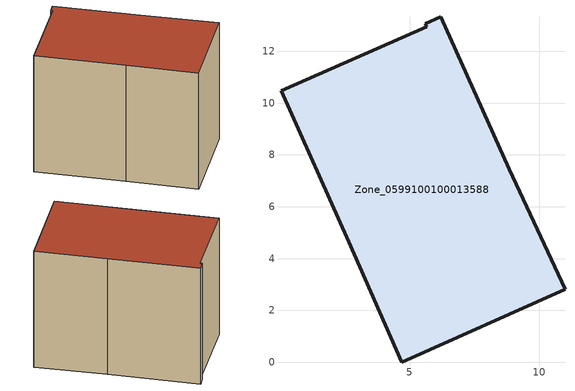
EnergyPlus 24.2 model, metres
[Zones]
Zone_0599100100013588
 floor ground (C_G): 0.04,10.47 5.67,12.94 5.6,13.07 6.2,13.33 8.85,7.44 11,2.81 4.7,0 2.66,4.65 z0
 wall outside (C_F): 2.66,4.65 4.7,0 11,2.81 8.85,7.44 6.2,13.33 5.6,13.07 5.67,12.94 0.04,10.47 2.66,4.65 z0:9.15
 roof outside (C_R): 5.67,12.94 0.04,10.47 2.66,4.65 4.7,0 11,2.81 8.85,7.44 6.2,13.33 5.6,13.07 z9.15
[BUILDING]
Pand.0599100100013588: North Axis=0; Terrain=City; Loads Convergence Tolerance Value=0.04; Temperature Convergence Tolerance Value=0.4; Solar Distribution=FullExterior; Maximum Number of Warmup Days=25; Minimum Number of Warmup Days=1
[Site:Location]
Rotterdam.The.Hague.AP_ZH_NLD Design_Conditions: Latitude=51.96; Longitude=4.45; Time Zone=1; Elevation=-4.5
[SITE:GROUNDTEMPERATURE:BUILDINGSURFACE]
18, 18, 18, 18, 18, 18, 18, 18, 18, 18, 18, 18
[MATERIAL] Thermal Absorptance=0.9; Solar Absorptance=0.7; Visible Absorptance=0.7
Name | Roughness | Thickness | Conductivity | Density | Specific Heat
G.TI.2015-2018 | MediumSmooth | 0.15 | 0.0428571 | 540 | 1210
F.TI.2015-2018 | Rough | 0.3 | 0.0666667 | 1920 | 840
R.TI.2015-2018 | MediumRough | 0.2 | 0.0333333 | 1500 | 1000
[CONSTRUCTION]
C_G: G.TI.2015-2018
C_F: F.TI.2015-2018
C_R: R.TI.2015-2018
[ZONE]
Zone_0599100100013588: Type=1; Multiplier=1; Ceiling Height=Autocalculate; Volume=Autocalculate; Floor Area=autocalculate; Part of Total Floor Area=Yes
[ZONEINFILTRATION:DESIGNFLOWRATE]
Infil_Zone_0599100100013588: Zone or ZoneList or Space or SpaceList=Zone_0599100100013588; Schedule=AlwaysOn; Design Flow Rate Calculation Method=Flow/Area; Flow Rate per Floor Area=0.0015; Constant Term Coefficient=1; Temperature Term Coefficient=0; Velocity Term Coefficient=0; Velocity Squared Term Coefficient=0
[HVACTEMPLATE:ZONE:IDEALLOADSAIRSYSTEM]
Zone_0599100100013588: Maximum Heating Supply Air Temperature=50; Minimum Cooling Supply Air Temperature=13; Maximum Heating Supply Air Humidity Ratio=0.0156; Minimum Cooling Supply Air Humidity Ratio=0.0077; Heating Limit=NoLimit; Cooling Limit=NoLimit; Dehumidification Control Type=ConstantSensibleHeatRatio; Cooling Sensible Heat Ratio=0.7; Dehumidification Setpoint=60; Humidification Control Type=None; Humidification Setpoint=30; Outdoor Air Method=None; Outdoor Air Flow Rate per Person=0.00944; Outdoor Air Flow Rate per Zone Floor Area=0; Outdoor Air Flow Rate per Zone=0; Demand Controlled Ventilation Type=None; Outdoor Air Economizer Type=NoEconomizer; Heat Recovery Type=None; Sensible Heat Recovery Effectiveness=0.7; Latent Heat Recovery Effectiveness=0.65
[ZONECONTROL:THERMOSTAT]
ThermostatControl_Zone_0599100100013588: Zone or ZoneList=Zone_0599100100013588; Control Type Schedule=DualSetpointControlType; Control 1=Thermostat_Zone_0599100100013588; Temperature Difference Between Cutout And Setpoint=0
[THERMOSTATSETPOINT:DUALSETPOINT]
Thermostat_Zone_0599100100013588: Heating Setpoint Temperature Schedule=HeatingSetpoint_Zone_0599100100013588; Cooling Setpoint Temperature Schedule=CoolingSetpoint_Zone_0599100100013588
[SCHEDULE:COMPACT]
HeatingSetpoint_Zone_0599100100013588: Through: 12/31, For: AllDays, Until: 24:00, 21
CoolingSetpoint_Zone_0599100100013588: Through: 12/31, For: AllDays, Until: 24:00, 24
DualSetpointControlType: Through: 12/31, For: AllDays, Until: 24:00, 4
AlwaysOn: Through: 12/31, For: AllDays, Until: 24:00, 1
